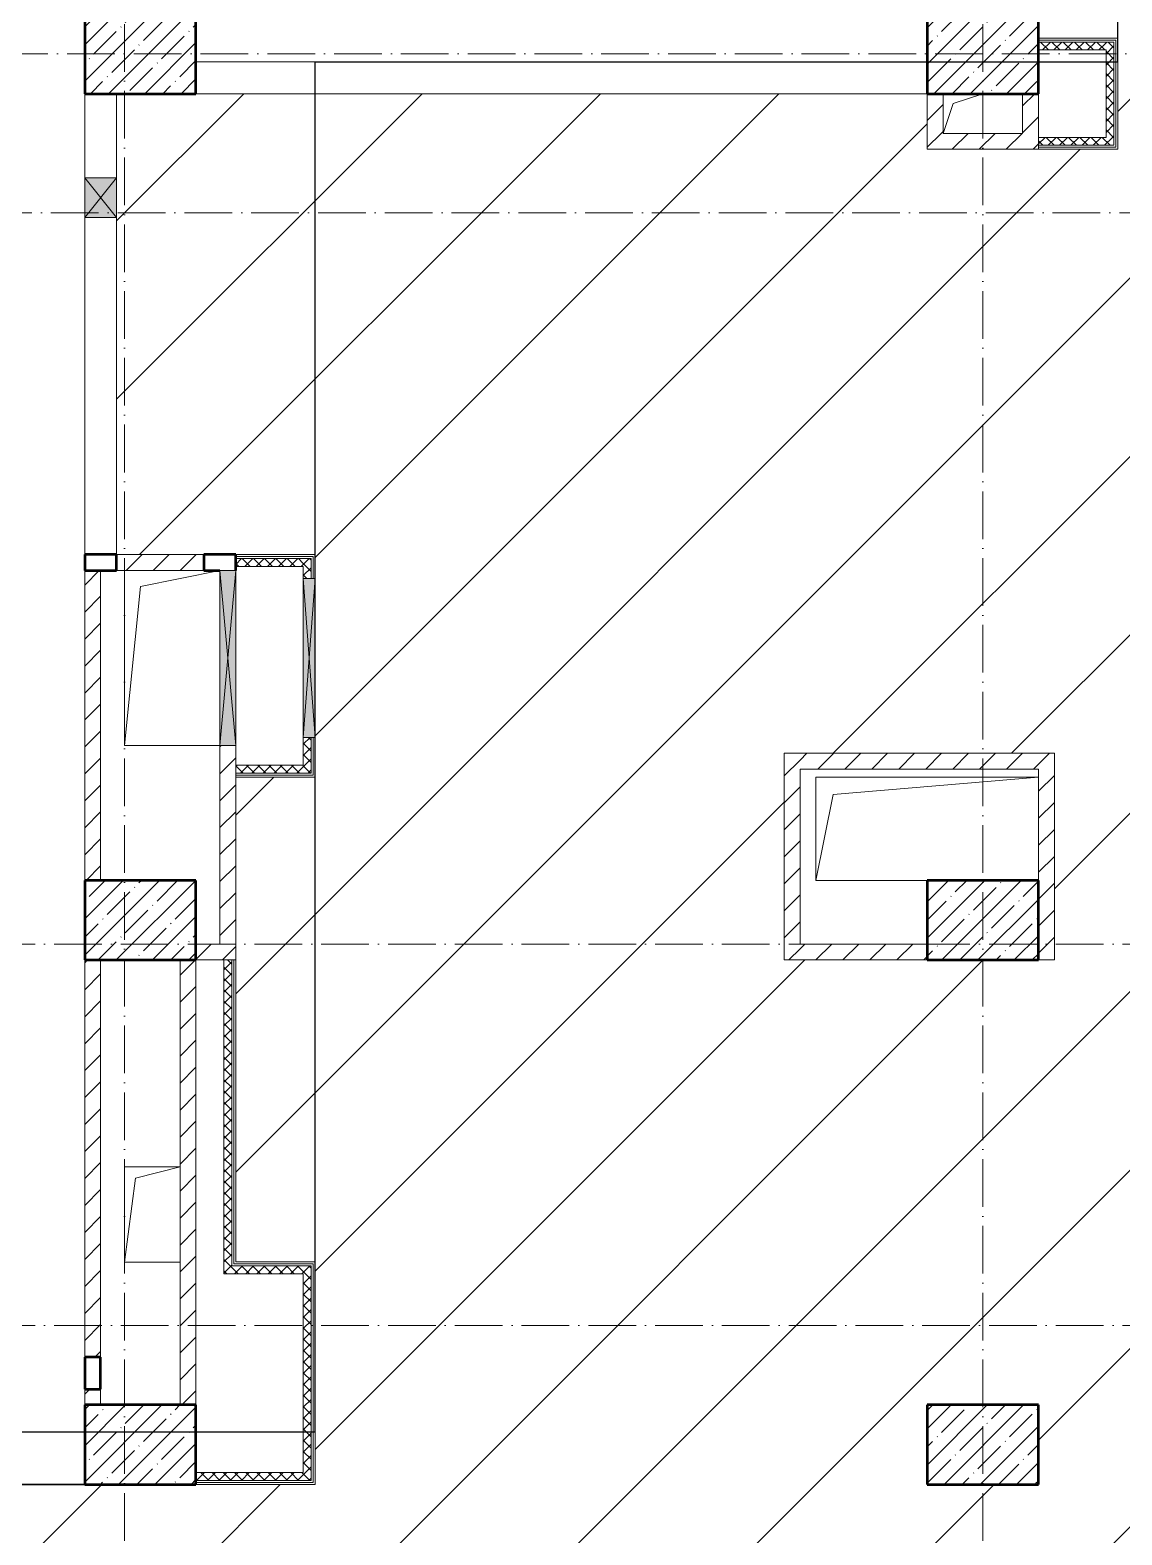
# Model space of a CAD drawing. Header units: millimetres. Extents: x 35697 to 388678, y -91946 to 171347.
# Drawn here: x 360927 to 367796, y -20600 to -11132 of the extents above; entities that cross this region are included whole.
import ezdxf

# ---------------------------------------------------------------- set-up
doc = ezdxf.new("R2010")
doc.units = ezdxf.units.MM
doc.linetypes.add('50_200_ШТРИХ_1Т_ш5_п1_п1_', pattern=[700, 500, -100, 0, -100])
for name, color, linetype, lineweight in [('2.1) ПГП окна 2.8 м', 5, 'Continuous', 30), ('A-DETL-GENF-OTLN', 7, 'Continuous', 9), ('A-FLOR-____-OTLN', 7, 'Continuous', 9), ('A-GENM-____-OTLN', 7, 'Continuous', 9), ('A-GLAZ-____-OTLN', 7, 'Continuous', 9), ('A-WALL-____-MCUT', 7, 'Continuous', 13), ('A-WALL-____-MCUT-1', 7, 'Continuous', 9), ('A-WALL-____-PATT-1', 7, 'Continuous', 9), ('A-WALL-FNSH-MCUT-1', 7, 'Continuous', 9), ('I-WALL-____-OTLN', 7, 'Continuous', 9), ('S-COLS-____-MCUT', 7, 'Continuous', 50), ('S-COLS-____-OTLN', 7, 'Continuous', 9), ('S-GRID-____-OTLN-1', 7, '50_200_ШТРИХ_1Т_ш5_п1_п1_', 9), ('стяжа', 7, 'Continuous', 30)]:
    doc.layers.add(name, color=color, linetype=linetype, lineweight=lineweight)
doc.layers.add('A-WALL-____-PATT-3', color=9, linetype='Continuous', lineweight=9, true_color=0x808080)
pattern_1 = [(45, (283770.71, -86863.46), (-84.85281, 84.85281), [])]
pattern_2 = [(45, (283770.707, -86863.456), (-35.35534, 35.35534), []), (135, (283770.707, -86863.456), (-35.35534, -35.35534), [])]

# ---------------------------------------------------------------- blocks, each defined once
blk = doc.blocks.new('BSC_Колонна _Прямоугольная - 500х700-V128-АР1_План отверстий 3 этажа в осях 1-64_Ю-ЯЯ')
at = {"layer": 'S-COLS-____-OTLN'}
h = blk.add_hatch(dxfattribs=at)
h.set_pattern_fill('FP_133', color=256, style=0, pattern_type=2)
h.set_pattern_definition([(315, (-66831.04, 77850), (114.04925, 114.04925), []), (315, (-66831.04, 77735.95), (114.04925, 114.04925), [201.613, -40.323, 3.353, -36.97])])
h.paths.add_polyline_path([(-250, -350), (250, -350), (250, 350), (-250, 350), (-250, 95.6)], flags=0)
at = {"layer": 'S-COLS-____-MCUT'}
for p, q in [((250, 350), (-250, 350)), ((-250, 350), (-250, -350)), ((250, -350), (250, 350)), ((-250, -350), (250, -350))]:
    blk.add_line(p, q, dxfattribs=at)
blk = doc.blocks.new('BSC_Колонна _Прямоугольная - 500х700-V129-АР1_План отверстий 3 этажа в осях 1-64_Ю-ЯЯ')
at = {"layer": 'S-COLS-____-OTLN'}
h = blk.add_hatch(dxfattribs=at)
h.set_pattern_fill('FP_134', color=256, style=0, pattern_type=2)
h.set_pattern_definition([(315, (-66831.04, 83150), (114.04925, 114.04925), []), (315, (-66831.04, 83035.95), (114.04925, 114.04925), [201.613, -40.323, 3.353, -36.97])])
h.paths.add_polyline_path([(-250, -350), (250, -350), (250, 350), (-250, 350)], flags=0)
at = {"layer": 'S-COLS-____-MCUT'}
for p, q in [((250, 350), (-250, 350)), ((-250, 350), (-250, -350)), ((250, -350), (250, 350)), ((-250, -350), (250, -350))]:
    blk.add_line(p, q, dxfattribs=at)
blk = doc.blocks.new('BSC_Колонна _Прямоугольная - 500х700-V131-АР1_План отверстий 3 этажа в осях 1-64_Ю-ЯЯ')
at = {"layer": 'S-COLS-____-OTLN'}
h = blk.add_hatch(dxfattribs=at)
h.set_pattern_fill('FP_136', color=256, style=0, pattern_type=2)
h.set_pattern_definition([(315, (-70131.04, 77850), (114.04925, 114.04925), []), (315, (-70131.04, 77735.95), (114.04925, 114.04925), [201.613, -40.323, 3.353, -36.97])])
h.paths.add_polyline_path([(-250, -350), (250, -350), (250, 350), (-250, 350), (-250, 95.6)], flags=0)
at = {"layer": 'S-COLS-____-MCUT'}
for p, q in [((250, 350), (-250, 350)), ((-250, 350), (-250, -350)), ((250, -350), (250, 350)), ((-250, -350), (250, -350))]:
    blk.add_line(p, q, dxfattribs=at)
blk = doc.blocks.new('BSC_Колонна _Прямоугольная - 500х700-V132-АР1_План отверстий 3 этажа в осях 1-64_Ю-ЯЯ')
at = {"layer": 'S-COLS-____-OTLN'}
h = blk.add_hatch(dxfattribs=at)
h.set_pattern_fill('FP_137', color=256, style=0, pattern_type=2)
h.set_pattern_definition([(315, (-70131.04, 83150), (114.04925, 114.04925), []), (315, (-70131.04, 83035.95), (114.04925, 114.04925), [201.613, -40.323, 3.353, -36.97])])
h.paths.add_polyline_path([(-250, -350), (250, -350), (250, 350), (-250, 350)], flags=0)
at = {"layer": 'S-COLS-____-MCUT'}
for p, q in [((250, 350), (-250, 350)), ((-250, 350), (-250, -350)), ((250, -350), (250, 350)), ((-250, -350), (250, -350))]:
    blk.add_line(p, q, dxfattribs=at)
blk = doc.blocks.new('BSC_Колонна _Прямоугольная - 500х700-V134-АР1_План отверстий 3 этажа в осях 1-64_Ю-ЯЯ')
at = {"layer": 'S-COLS-____-OTLN'}
h = blk.add_hatch(dxfattribs=at)
h.set_pattern_fill('FP_139', color=256, style=0, pattern_type=2)
h.set_pattern_definition([(315, (-75581.04, 77850), (114.04925, 114.04925), []), (315, (-75581.04, 77735.95), (114.04925, 114.04925), [201.613, -40.323, 3.353, -36.97])])
h.paths.add_polyline_path([(-250, 350), (-250, -350), (250, -350), (250, 350)], flags=0)
at = {"layer": 'S-COLS-____-MCUT'}
for p, q in [((250, 350), (-250, 350)), ((-250, 350), (-250, -350)), ((250, -350), (250, 350)), ((-250, -350), (250, -350))]:
    blk.add_line(p, q, dxfattribs=at)
blk = doc.blocks.new('BSC_Колонна _Прямоугольная - 500х700-V135-АР1_План отверстий 3 этажа в осях 1-64_Ю-ЯЯ')
at = {"layer": 'S-COLS-____-OTLN'}
h = blk.add_hatch(dxfattribs=at)
h.set_pattern_fill('FP_140', color=256, style=0, pattern_type=2)
h.set_pattern_definition([(315, (-75581.04, 83150), (114.04925, 114.04925), []), (315, (-75581.04, 83035.95), (114.04925, 114.04925), [201.613, -40.323, 3.353, -36.97])])
h.paths.add_polyline_path([(-250, 350), (-250, -350), (250, -350), (250, 350)], flags=0)
at = {"layer": 'S-COLS-____-MCUT'}
for p, q in [((250, 350), (-250, 350)), ((-250, 350), (-250, -350)), ((250, -350), (250, 350)), ((-250, -350), (250, -350))]:
    blk.add_line(p, q, dxfattribs=at)
blk = doc.blocks.new('AR_Отверстие прямоугольное _в плите_ - AR_Отверстие прямоугольное _в плите_-30552533-АР1_План отверстий 3 этажа в осях 1-64_Ю-ЯЯ')
at = {"layer": 'A-GENM-____-OTLN'}
for p, q in [((175, 300), (-175, 300)), ((-175, 300), (-175, -300)), ((-105, 230), (175, 300)), ((-175, -300), (-105, 230)), ((-175, -300), (175, -300))]:
    blk.add_line(p, q, dxfattribs=at)
blk = doc.blocks.new('AR_Отверстие прямоугольное _в плите_ - AR_Отверстие прямоугольное _в плите_-30552713-АР1_План отверстий 3 этажа в осях 1-64_Ю-ЯЯ')
at = {"layer": 'A-GENM-____-OTLN'}
for p, q in [((-300, 550), (-300, -550)), ((-200, 450), (300, 550)), ((-300, -550), (-200, 450)), ((-300, -550), (300, -550))]:
    blk.add_line(p, q, dxfattribs=at)
blk = doc.blocks.new('AR_Отверстие прямоугольное _в плите_ - AR_Отверстие прямоугольное _в плите_-V190-АР1_План отверстий 3 этажа в осях 1-64_Ю-ЯЯ')
at = {"layer": 'A-GENM-____-OTLN'}
for p, q in [((-62.5, 62.5), (125, 125)), ((125, -125), (125, 125)), ((-125, -125), (-62.5, 62.5))]:
    blk.add_line(p, q, dxfattribs=at)
blk = doc.blocks.new('AR_Отверстие прямоугольное _в плите_ - AR_Отверстие прямоугольное _в плите_-30552735-АР1_План отверстий 3 этажа в осях 1-64_Ю-ЯЯ')
at = {"layer": 'A-GENM-____-OTLN'}
for p, q in [((700, 325), (-700, 325)), ((-700, 325), (-700, -325)), ((-591.7, 216.7), (700, 325)), ((-700, -325), (-591.7, 216.7)), ((-700, -325), (0, -325))]:
    blk.add_line(p, q, dxfattribs=at)
blk = doc.blocks.new('BSC_Колонна _Прямоугольная1 - 200х100 _металл_-35191367-АР1_План отверстий 3 этажа в осях 1-64_Ю-ЯЯ')
at = {"layer": 'S-COLS-____-MCUT'}
for p, q in [((100, 50), (-100, 50)), ((-100, 50), (-100, -50)), ((100, -50), (100, 50)), ((-100, -50), (100, -50))]:
    blk.add_line(p, q, dxfattribs=at)
blk = doc.blocks.new('AR_Отверстие прямоугольное _в стене__БезПР - AR_Отверстие прямоугольное _в стене__БезПР-36392898-АР1_План отверстий 3 этажа в осях 1-64_Ю-ЯЯ')
at = {"layer": 'A-GLAZ-____-OTLN'}
blk.add_hatch(color=256, dxfattribs=at).paths.add_polyline_path([(125, 100), (-125, 100), (-125, -100), (125, -100)], flags=0)
at = {"layer": 'A-DETL-GENF-OTLN'}
for p, q in [((-125, -100), (-125, 100)), ((-125, 100), (125, 100)), ((125, 100), (-125, -100)), ((-125, 100), (125, -100)), ((125, 100), (-125, 100)), ((-125, 100), (-125, -100)), ((125, 100), (125, -100)), ((125, -100), (125, 100)), ((125, -100), (-125, -100)), ((-125, -100), (125, -100))]:
    blk.add_line(p, q, dxfattribs=at)
blk = doc.blocks.new('AR_Отверстие прямоугольное _в стене_ - AR_Отверстие прямоугольное _в стене__ОВ-36939483-АР1_План отверстий 3 этажа в осях 1-64_Ю-ЯЯ')
at = {"layer": 'A-GLAZ-____-OTLN'}
blk.add_hatch(color=256, dxfattribs=at).paths.add_polyline_path([(550, -50), (550, 50), (-550, 50), (-550, -50), (27.2, -50)], flags=0)
at = {"layer": 'A-DETL-GENF-OTLN'}
for p, q in [((-550, -50), (-550, 50)), ((-550, 50), (550, 50)), ((550, 50), (-550, -50)), ((-550, 50), (550, -50)), ((550, 50), (-550, 50)), ((-550, 50), (-550, -50)), ((550, 50), (550, -50)), ((550, -50), (550, 50)), ((550, -50), (-550, -50)), ((-550, -50), (550, -50))]:
    blk.add_line(p, q, dxfattribs=at)
blk = doc.blocks.new('AR_Отверстие прямоугольное _в стене__БезПР - AR_Отверстие прямоугольное _в стене__БезПР-36899796-АР1_План отверстий 3 этажа в осях 1-64_Ю-ЯЯ')
at = {"layer": 'A-GLAZ-____-OTLN'}
blk.add_hatch(color=256, dxfattribs=at).paths.add_polyline_path([(-500, -37.5), (500, -37.5), (500, 37.5), (-500, 37.5)], flags=0)
at = {"layer": 'A-DETL-GENF-OTLN'}
for p, q in [((-500, -37.5), (-500, 37.5)), ((-500, 37.5), (500, 37.5)), ((500, 37.5), (-500, -37.5)), ((-500, 37.5), (500, -37.5)), ((500, 37.5), (-500, 37.5)), ((-500, 37.5), (-500, -37.5)), ((500, 37.5), (500, -37.5)), ((500, -37.5), (500, 37.5)), ((500, -37.5), (-500, -37.5)), ((-500, -37.5), (500, -37.5))]:
    blk.add_line(p, q, dxfattribs=at)
at = {"layer": 'A-GLAZ-____-OTLN'}
blk.add_line((500, 37.5), (-500, 37.5), dxfattribs=at)
blk = doc.blocks.new('BSC_Колонна _Прямоугольная1 - 200х100 _металл_-V214-АР1_План отверстий 3 этажа в осях 1-64_Ю-ЯЯ')
at = {"layer": 'S-COLS-____-MCUT'}
for p, q in [((100, 50), (-100, 50)), ((-100, 50), (-100, -50)), ((100, -50), (100, 50)), ((-100, -50), (0, -50))]:
    blk.add_line(p, q, dxfattribs=at)
blk = doc.blocks.new('3эт')
at = {"layer": 'S-GRID-____-OTLN-1', "color": 251, "ltscale": 0.6, "true_color": 0x636466}
for p, q in [((361520.7, 4029.4), (361520.7, -46882.4)), ((366920.7, 4029.4), (366920.7, -46882.4)), ((333012.7, -11282.4), (387845.1, -11282.4)), ((318208.2, -12282.4), (387845.1, -12282.4)), ((387845.1, -16882.4), (333012.7, -16882.4)), ((387845.1, -19282.4), (279101.9, -19282.4))]:
    blk.add_line(p, q, dxfattribs=at)

msp = doc.modelspace()

# ---------------------------------------------------------------- hatches: boundary and pattern name
at = {"layer": '2.1) ПГП окна 2.8 м'}
h = msp.add_hatch(dxfattribs=at)
h.set_pattern_fill('ANSI31', color=5, scale=250)
h.paths.add_polyline_path([(376020.7, -1432.4), (367770.7, -1432.4), (367545.6, -1532.8), (372795.6, -1532.8), (375118.1, -1432.8), (373020.7, -1432.8), (373660, -1588.9), (376020.7, -1694.9)], flags=17)
h.paths.add_polyline_path([(375220.7, -13632.4), (377020.7, -13632.4), (377020.7, -13132.4), (377720.7, -13132.4), (377720.7, -7782.4), (377020.7, -7782.4), (377020.7, -7282.4), (377720.7, -7282.4), (377720.7, -6032.4), (376220.7, -6032.4), (376020.7, -6032.4), (376020.7, -5932.4), (376020.7, -4632.4), (376020.7, -4432.4), (376020.7, -3707.4), (376014.7, -3707.4), (376014.7, -3632.4), (376014.7, -3626.4), (376014.7, -3557.4), (376020.7, -2032.4), (376014.7, -2032.4), (376014.7, -1957.4), (376020.7, -1432.4), (375595.7, -1432.4), (375595.7, -1438.4), (375520.7, -1438.4), (375520.7, -1432.4), (373020.7, -1432.4), (373020.7, -1682.4), (372520.7, -1682.4), (372520.7, -1432.4), (370720.7, -1432.4), (370720.7, -1438.4), (370645.7, -1438.4), (370270.6, -1436.1), (370270.6, -1532.8), (370070.6, -1532.8), (370070.6, -1432.4), (369670.7, -1432.4), (369670.7, -1438.4), (369595.7, -1438.4), (367795.7, -1432.4), (367795.7, -1438.4), (367720.7, -1438.4), (367370.7, -1434.6), (367370.7, -1532.4), (367170.7, -1532.4), (367170.7, -1682.4), (367170.7, -2007.4), (367176.7, -2007.4), (367176.7, -2082.4), (367171, -3707.4), (367176.7, -3707.4), (367176.7, -3776.4), (367176.7, -3782.4), (367176.7, -3857.4), (367172.5, -4432.4), (367770.7, -4432.4), (367770.7, -5132.4), (367770.7, -7782.4), (367770.7, -8482.4), (367270.7, -8482.4), (367270.7, -8682.4), (367270.7, -9182.4), (367270.7, -11032.4), (367270.7, -11182.4), (367770.7, -11182.4), (367770.7, -11882.4), (366570.7, -11882.4), (366570.7, -11532.4), (361970.7, -11532.4), (361470.7, -11532.4), (361470.7, -12062.4), (361470.7, -12312.4), (361470.7, -14432.4), (362020.7, -14432.4), (362220.7, -14432.4), (362720.7, -14432.4), (362720.7, -14582.4), (362720.7, -15582.4), (362720.7, -15832.4), (362220.7, -15832.4), (362220.7, -16982.4), (362220.7, -18882.4), (362720.7, -18882.4), (362720.7, -20282.4), (361970.7, -20282.4), (361270.7, -20282.4), (358780.7, -20282.4), (358476.4, -20282.4), (358470.8, -22442.4), (358520.7, -22442.4), (358520.7, -22382.4), (358780.7, -22382.4), (358780.7, -23482.4), (360020.7, -23482.4), (360020.7, -22682.4), (362120.7, -22682.4), (362170.7, -22682.4), (364220.7, -22682.4), (364270.7, -22682.4), (365995.7, -22682.4), (367245.7, -22682.4), (367295.7, -22682.4), (369540.7, -22682.4), (369540.7, -23482.4), (369540.7, -23682.4), (369540.7, -26232.4), (369540.7, -26282.4), (369540.7, -28882.4), (369540.7, -28932.4), (369540.7, -31482.4), (369620.7, -31482.4), (369620.7, -31482.4), (371919.3, -31482.4), (372519.3, -31482.4), (372519.3, -31682.4), (372520.7, -31682.4), (373020.7, -31682.4), (373020.7, -31482.4), (377020.7, -31482.4), (377020.7, -31182.4), (377720.7, -31182.4), (377720.7, -25732.4), (377020.7, -25732.4), (377020.7, -25232.4), (377720.7, -25232.4), (377720.7, -22732.4), (377020.7, -22732.4), (377020.7, -22232.4), (375220.7, -22232.4)])
h.paths.add_polyline_path([(367370.7, -16982.4), (367270.7, -16982.4), (366570.7, -16982.4), (365670.7, -16982.4), (365670.7, -15682.4), (367370.7, -15682.4)], flags=16)
h.paths.add_polyline_path([(367270.7, -16482.4), (366570.7, -16482.4), (366570.7, -16882.4), (365770.7, -16882.4), (365770.7, -15782.4), (367270.7, -15782.4)], flags=0)
h.paths.add_polyline_path([(365870.7, -16482.4), (365870.7, -15832.4), (367270.7, -15832.4), (365979, -15940.7)], flags=0)
h.paths.add_polyline_path([(367270.7, -19782.4), (367270.7, -20282.4), (366570.7, -20282.4), (366570.7, -19782.4)], flags=16)
h.paths.add_polyline_path([(371420.7, -16982.4), (371420.7, -15682.4), (373120.7, -15682.4), (373120.7, -16982.4), (373020.7, -16982.4), (372320.7, -16982.4)], flags=16)
h.paths.add_polyline_path([(371520.7, -16882.4), (372320.7, -16882.4), (372320.7, -16482.8), (371520.7, -16482.8)], flags=0)
h.paths.add_polyline_path([(373020.7, -15782.8), (373020.7, -15782.4), (371520.7, -15782.4), (371520.7, -15782.8)], flags=0)
h.paths.add_polyline_path([(372220.7, -19282.4), (373020.7, -19282.4), (373020.7, -19782.4), (373020.7, -20282.4), (372320.7, -20282.4), (372220.7, -20282.4)], flags=16)
h.paths.add_polyline_path([(372320.7, -19382.4), (372920.7, -19382.4), (372920.7, -19782.4), (372320.7, -19782.4)], flags=0)
h.paths.add_polyline_path([(372320.7, -12782.4), (372320.7, -12597.4), (372320.7, -12447.4), (372320.7, -11532.4), (372320.7, -11032.4), (373020.7, -11032.4), (373020.7, -11532.4), (373020.7, -12447.4), (373020.7, -12597.4), (373020.7, -12782.4)], flags=16)
h.paths.add_polyline_path([(372420.7, -12682.4), (372420.7, -12597.4), (372320.7, -12597.4), (372320.7, -12447.4), (372420.7, -12447.4), (372420.7, -12382.4), (372920.7, -12382.4), (372920.7, -12447.4), (373020.7, -12447.4), (373020.7, -12597.4), (372920.7, -12597.4), (372920.7, -12682.4)], flags=0)
h.paths.add_polyline_path([(372449, -12597.4), (372320.7, -12597.4), (372370.7, -12522.4), (372320.7, -12447.4), (372420.7, -12447.4), (372420.7, -12482.4), (372920.7, -12482.4), (372920.7, -12447.4), (373020.7, -12447.4), (372970.7, -12522.4), (373020.7, -12597.4), (372920.7, -12597.4), (372920.7, -12482.4), (372470.7, -12532.4)], flags=0)
h.paths.add_polyline_path([(372420.7, -12282.4), (372420.7, -11532.4), (372920.7, -11532.4), (372920.7, -12282.4)], flags=0)
h.paths.add_polyline_path([(372320.7, -23482.4), (373020.7, -23482.4), (373020.7, -23982.4), (372320.7, -23982.4)], flags=16)
h.paths.add_polyline_path([(372320.7, -9182.4), (372320.7, -8682.4), (372320.7, -8332.4), (373020.7, -8332.4), (373020.7, -8432.4), (373020.7, -8682.4), (373020.7, -9182.4)], flags=16)
h.paths.add_polyline_path([(372420.7, -8682.4), (372420.7, -8432.4), (372920.7, -8432.4), (373020.7, -8432.4), (373020.7, -8682.4), (372920.7, -8682.4)], flags=0)
h.paths.add_polyline_path([(372920.7, -8432.4), (373020.7, -8432.4), (372970.7, -8557.4), (373020.7, -8682.4), (372920.7, -8682.4)], flags=0)
h.paths.add_polyline_path([(372320.7, -26982.4), (373020.7, -26982.4), (373020.7, -27482.4), (372320.7, -27482.4)], flags=16)
h.paths.add_polyline_path([(372320.7, -5182.4), (372320.7, -4682.4), (372320.7, -4232.4), (373020.7, -4232.4), (373020.7, -4682.4), (373020.7, -5182.4)], flags=16)
h.paths.add_polyline_path([(372420.7, -4682.4), (372420.7, -4332.4), (372920.7, -4332.4), (372920.7, -4682.4)], flags=0)
h.paths.add_polyline_path([(368660.4, -14781.4), (370230.2, -14781.4), (370230.2, -13581.4), (368660.4, -13581.4)], flags=16)
at = {"layer": 'A-WALL-____-PATT-1'}
h = msp.add_hatch(dxfattribs=at)
h.set_pattern_fill('FP_7', color=256, style=0, pattern_type=2)
h.set_pattern_definition(pattern_1)
h.paths.add_polyline_path([(366670.7, -11782.4), (366670.7, -11532.4), (366570.7, -11532.4), (366570.7, -11782.4)], flags=0)
h = msp.add_hatch(dxfattribs=at)
h.set_pattern_fill('FP_7', color=256, style=0, pattern_type=2)
h.set_pattern_definition(pattern_1)
h.paths.add_polyline_path([(367270.7, -11782.4), (367270.7, -11532.4), (367170.7, -11532.4), (367170.7, -11782.4)], flags=0)
h = msp.add_hatch(dxfattribs=at)
h.set_pattern_fill('FP_7', color=256, style=0, pattern_type=2)
h.set_pattern_definition(pattern_1)
h.paths.add_polyline_path([(366570.7, -11882.4), (367270.7, -11882.4), (367270.7, -11782.4), (366570.7, -11782.4)], flags=0)
h = msp.add_hatch(dxfattribs=at)
h.set_pattern_fill('FP_7', color=256, style=0, pattern_type=2)
h.set_pattern_definition(pattern_1)
h.paths.add_polyline_path([(361525.1, -14532.4), (362020.7, -14532.4), (362020.7, -14432.4), (361470.7, -14432.4), (361470.7, -14532.4)], flags=0)
h = msp.add_hatch(dxfattribs=at)
h.set_pattern_fill('FP_7', color=256, style=0, pattern_type=2)
h.set_pattern_definition(pattern_1)
h.paths.add_polyline_path([(361370.7, -16482.4), (361370.7, -14532.4), (361270.7, -14532.4), (361270.7, -16482.4)], flags=0)
h = msp.add_hatch(dxfattribs=at)
h.set_pattern_fill('FP_7', color=256, style=0, pattern_type=2)
h.set_pattern_definition(pattern_1)
h.paths.add_polyline_path([(362120.7, -16882.4), (362220.7, -16882.4), (362220.7, -15632.4), (362120.7, -15632.4), (362120.7, -16724.1)], flags=0)
h = msp.add_hatch(dxfattribs=at)
h.set_pattern_fill('FP_7', color=256, style=0, pattern_type=2)
h.set_pattern_definition(pattern_1)
h.paths.add_polyline_path([(365670.7, -16982.4), (365770.7, -16982.4), (365770.7, -15682.4), (365670.7, -15682.4)], flags=0)
h = msp.add_hatch(dxfattribs=at)
h.set_pattern_fill('FP_7', color=256, style=0, pattern_type=2)
h.set_pattern_definition(pattern_1)
h.paths.add_polyline_path([(367270.7, -15782.4), (367370.7, -15782.4), (367370.7, -15682.4), (365770.7, -15682.4), (365770.7, -15782.4)], flags=0)
h = msp.add_hatch(dxfattribs=at)
h.set_pattern_fill('FP_7', color=256, style=0, pattern_type=2)
h.set_pattern_definition(pattern_1)
h.paths.add_polyline_path([(367370.7, -16982.4), (367370.7, -15782.4), (367270.7, -15782.4), (367270.7, -16982.4)], flags=0)
h = msp.add_hatch(dxfattribs=at)
h.set_pattern_fill('FP_7', color=256, style=0, pattern_type=2)
h.set_pattern_definition(pattern_1)
h.paths.add_polyline_path([(361970.7, -16982.4), (362220.7, -16982.4), (362220.7, -16882.4), (361970.7, -16882.4)], flags=0)
h = msp.add_hatch(dxfattribs=at)
h.set_pattern_fill('FP_7', color=256, style=0, pattern_type=2)
h.set_pattern_definition(pattern_1)
h.paths.add_polyline_path([(366570.7, -16982.4), (366570.7, -16882.4), (365770.7, -16882.4), (365770.7, -16982.4)], flags=0)
h = msp.add_hatch(dxfattribs=at)
h.set_pattern_fill('FP_7', color=256, style=0, pattern_type=2)
h.set_pattern_definition(pattern_1)
h.paths.add_polyline_path([(361270.7, -19782.4), (361370.7, -19782.4), (361370.7, -19682.4), (361270.7, -19682.4)], flags=0)
h.paths.add_polyline_path([(361270.7, -19482.4), (361370.7, -19482.4), (361370.7, -16982.4), (361270.7, -16982.4)], flags=0)
h = msp.add_hatch(dxfattribs=at)
h.set_pattern_fill('FP_7', color=256, style=0, pattern_type=2)
h.set_pattern_definition(pattern_1)
h.paths.add_polyline_path([(361970.7, -19782.4), (361970.7, -16982.4), (361870.7, -16982.4), (361870.7, -19782.4)], flags=0)
at = {"layer": 'A-WALL-____-PATT-3'}
h = msp.add_hatch(dxfattribs=at)
h.set_pattern_fill('FP_10', color=256, style=0, pattern_type=2)
h.set_pattern_definition(pattern_2)
h.paths.add_polyline_path([(367695.7, -11807.4), (367745.7, -11807.4), (367745.7, -11207.4), (367695.7, -11207.4), (367695.7, -11257.4)], flags=0)
h.paths.add_polyline_path([(367695.7, -8457.4), (367745.7, -8457.4), (367745.7, -7807.4), (367695.7, -7807.4), (367695.7, -8407.4)], flags=0)
h.paths.add_polyline_path([(367695.7, -5107.4), (367745.7, -5107.4), (367745.7, -4457.4), (367695.7, -4457.4), (367695.7, -5057.4)], flags=0)
h = msp.add_hatch(dxfattribs=at)
h.set_pattern_fill('FP_10', color=256, style=0, pattern_type=2)
h.set_pattern_definition(pattern_2)
h.paths.add_polyline_path([(367695.7, -11257.4), (367695.7, -11207.4), (367270.7, -11207.4), (367270.7, -11257.4)], flags=0)
h = msp.add_hatch(dxfattribs=at)
h.set_pattern_fill('FP_10', color=256, style=0, pattern_type=2)
h.set_pattern_definition(pattern_2)
h.paths.add_polyline_path([(367745.7, -11857.4), (367745.7, -11807.4), (367270.7, -11807.4), (367270.7, -11857.4), (367711.2, -11857.4)], flags=0)
h = msp.add_hatch(dxfattribs=at)
h.set_pattern_fill('FP_10', color=256, style=0, pattern_type=2)
h.set_pattern_definition(pattern_2)
h.paths.add_polyline_path([(362220.7, -14507.4), (362645.7, -14507.4), (362645.7, -14457.4), (362220.7, -14457.4)], flags=0)
h = msp.add_hatch(dxfattribs=at)
h.set_pattern_fill('FP_10', color=256, style=0, pattern_type=2)
h.set_pattern_definition(pattern_2)
h.paths.add_polyline_path([(362695.7, -20207.4), (362695.7, -18907.4), (362645.7, -18907.4), (362645.7, -20207.4)], flags=0)
h.paths.add_polyline_path([(362645.7, -15807.4), (362695.7, -15807.4), (362695.7, -15582.4), (362645.7, -15582.4), (362645.7, -15757.4)], flags=0)
h.paths.add_polyline_path([(362690.9, -14582.4), (362695.7, -14582.4), (362695.7, -14457.4), (362645.7, -14457.4), (362645.7, -14582.4)], flags=0)
h = msp.add_hatch(dxfattribs=at)
h.set_pattern_fill('FP_10', color=256, style=0, pattern_type=2)
h.set_pattern_definition(pattern_2)
h.paths.add_polyline_path([(362645.7, -15807.4), (362645.7, -15757.4), (362220.7, -15757.4), (362220.7, -15807.4)], flags=0)
h = msp.add_hatch(dxfattribs=at)
h.set_pattern_fill('FP_10', color=256, style=0, pattern_type=2)
h.set_pattern_definition(pattern_2)
h.paths.add_polyline_path([(362145.7, -18907.4), (362195.7, -18907.4), (362195.7, -16982.4), (362145.7, -16982.4), (362145.7, -18894.9)], flags=0)
h = msp.add_hatch(dxfattribs=at)
h.set_pattern_fill('FP_10', color=256, style=0, pattern_type=2)
h.set_pattern_definition(pattern_2)
h.paths.add_polyline_path([(362645.7, -18957.4), (362645.7, -18907.4), (362145.7, -18907.4), (362145.7, -18957.4)], flags=0)
h = msp.add_hatch(dxfattribs=at)
h.set_pattern_fill('FP_10', color=256, style=0, pattern_type=2)
h.set_pattern_definition(pattern_2)
h.paths.add_polyline_path([(362695.7, -20257.4), (362695.7, -20207.4), (361970.7, -20207.4), (361970.7, -20257.4)], flags=0)

# ---------------------------------------------------------------- linework, layer by layer
for points in [[(358770.7, -23682.4), (358780.7, -19952.4), (362720.7, -19952.4), (362720.7, -11332.4), (367770.7, -11332.4), (367770.7, -1532.4), (376226.7, -1532.4), (377020.7, -31482.4), (369544.7, -31682.4), (369440.7, -23482.4)], [(358780.7, -20282.4), (361270.7, -20282.4), (361270.7, -20282.4), (358780.7, -20282.4)]]:
    msp.add_lwpolyline(points, close=True)
at = {"layer": 'A-FLOR-____-OTLN'}
for p, q in [((366920.7, -11532.4), (366920.7, -11782.4)), ((361520.7, -15632.4), (361520.7, -14532.4)), ((362120.7, -15632.4), (361520.7, -15632.4)), ((365870.7, -15832.4), (367270.7, -15832.4)), ((365870.7, -16482.4), (365870.7, -15832.4)), ((366570.7, -16482.4), (365870.7, -16482.4)), ((361520.7, -18284.8), (361870.7, -18284.8)), ((361520.7, -18884.8), (361520.7, -18284.8)), ((361870.7, -18884.8), (361520.7, -18884.8))]:
    msp.add_line(p, q, dxfattribs=at)
at = {"layer": 'A-WALL-____-MCUT'}
for p, q in [((367745.7, -11207.4), (367270.7, -11207.4)), ((367270.7, -11257.4), (367695.7, -11257.4)), ((367695.7, -11257.4), (367695.7, -11807.4)), ((367745.7, -11207.4), (367745.7, -11857.4)), ((367695.7, -11807.4), (367270.7, -11807.4)), ((367270.7, -11807.4), (367270.7, -11857.4)), ((367745.7, -11857.4), (367270.7, -11857.4)), ((362220.7, -14457.4), (362695.7, -14457.4)), ((362695.7, -14457.4), (362695.7, -14582.4)), ((362220.7, -14507.4), (362645.7, -14507.4)), ((362645.7, -14507.4), (362645.7, -14582.4)), ((362645.7, -15582.4), (362645.7, -15757.4)), ((362695.7, -15582.4), (362695.7, -15807.4)), ((362645.7, -15757.4), (362220.7, -15757.4)), ((362220.7, -15757.4), (362220.7, -15807.4)), ((362695.7, -15807.4), (362220.7, -15807.4)), ((362195.7, -16982.4), (362145.7, -16982.4)), ((362145.7, -16982.4), (362145.7, -18957.4)), ((362195.7, -16982.4), (362195.7, -18907.4)), ((362695.7, -18907.4), (362195.7, -18907.4)), ((362695.7, -18907.4), (362695.7, -20257.4)), ((362145.7, -18957.4), (362645.7, -18957.4)), ((362645.7, -18957.4), (362645.7, -20207.4)), ((362645.7, -20207.4), (361970.7, -20207.4)), ((362695.7, -20257.4), (361970.7, -20257.4))]:
    msp.add_line(p, q, dxfattribs=at)
at = {"layer": 'A-WALL-____-MCUT-1'}
for p, q in [((367758.2, -11194.9), (367270.7, -11194.9)), ((367758.2, -11194.9), (367758.2, -11869.9)), ((367758.2, -11869.9), (367270.7, -11869.9)), ((362220.7, -14444.9), (362708.2, -14444.9)), ((362708.2, -14444.9), (362708.2, -14582.4)), ((362708.2, -15582.4), (362708.2, -15819.9)), ((362708.2, -15819.9), (362220.7, -15819.9)), ((362208.2, -16982.4), (362208.2, -18894.9)), ((362708.2, -18894.9), (362208.2, -18894.9)), ((362708.2, -18894.9), (362708.2, -20269.9)), ((362708.2, -20269.9), (361970.7, -20269.9))]:
    msp.add_line(p, q, dxfattribs=at)
at = {"layer": 'A-WALL-FNSH-MCUT-1'}
for p, q in [((367770.7, -11182.4), (367270.7, -11182.4)), ((367770.7, -11882.4), (367770.7, -11182.4)), ((366570.7, -11532.4), (366570.7, -11882.4)), ((366670.7, -11782.4), (366670.7, -11532.4)), ((367170.7, -11532.4), (367170.7, -11782.4)), ((367270.7, -11807.4), (367270.7, -11532.4)), ((367170.7, -11782.4), (366670.7, -11782.4)), ((366570.7, -11882.4), (367770.7, -11882.4)), ((367270.7, -11857.4), (367270.7, -11882.4)), ((362020.7, -14432.4), (361470.7, -14432.4)), ((362720.7, -14432.4), (362220.7, -14432.4)), ((362720.7, -14582.4), (362720.7, -14432.4)), ((361270.7, -14532.4), (361270.7, -16482.4)), ((361370.7, -16482.4), (361370.7, -14532.4)), ((361470.7, -14532.4), (362020.7, -14532.4)), ((362720.7, -15832.4), (362720.7, -15582.4)), ((362120.7, -15632.4), (362120.7, -16882.4)), ((362220.7, -16982.4), (362220.7, -15632.4)), ((365670.7, -15682.4), (365670.7, -16982.4)), ((367370.7, -15682.4), (365670.7, -15682.4)), ((367370.7, -16982.4), (367370.7, -15682.4)), ((365770.7, -16882.4), (365770.7, -15782.4)), ((365770.7, -15782.4), (367270.7, -15782.4)), ((367270.7, -15782.4), (367270.7, -16482.4)), ((362220.7, -15832.4), (362720.7, -15832.4)), ((362120.7, -16882.4), (361970.7, -16882.4)), ((366570.7, -16882.4), (365770.7, -16882.4)), ((361270.7, -16982.4), (361270.7, -19482.4)), ((361370.7, -19482.4), (361370.7, -16982.4)), ((361870.7, -16982.4), (361870.7, -19782.4)), ((361970.7, -16982.4), (362220.7, -16982.4)), ((361970.7, -19782.4), (361970.7, -16982.4)), ((362220.7, -18882.4), (362220.7, -16982.4)), ((365670.7, -16982.4), (366570.7, -16982.4)), ((367270.7, -16982.4), (367370.7, -16982.4)), ((362720.7, -18882.4), (362220.7, -18882.4)), ((362720.7, -20282.4), (362720.7, -18882.4)), ((361270.7, -19682.4), (361270.7, -19782.4)), ((361370.7, -19782.4), (361370.7, -19682.4)), ((361970.7, -20282.4), (362720.7, -20282.4))]:
    msp.add_line(p, q, dxfattribs=at)
at = {"layer": 'I-WALL-____-OTLN'}
for p, q in [((361970.7, -11332.4), (366570.7, -11332.4)), ((361270.7, -12062.4), (361270.7, -11532.4)), ((361470.7, -11532.4), (361470.7, -12062.4)), ((366570.7, -11532.4), (361970.7, -11532.4)), ((361270.7, -14432.4), (361270.7, -12312.4)), ((361470.7, -12312.4), (361470.7, -14432.4))]:
    msp.add_line(p, q, dxfattribs=at)

# ---------------------------------------------------------------- block references
at = {"layer": 'A-GENM-____-OTLN'}
for name, p in [('AR_Отверстие прямоугольное _в плите_ - AR_Отверстие прямоугольное _в плите_-V190-АР1_План отверстий 3 этажа в осях 1-64_Ю-ЯЯ', (366795.7, -11657.4)), ('AR_Отверстие прямоугольное _в плите_ - AR_Отверстие прямоугольное _в плите_-30552713-АР1_План отверстий 3 этажа в осях 1-64_Ю-ЯЯ', (361820.7, -15082.4)), ('AR_Отверстие прямоугольное _в плите_ - AR_Отверстие прямоугольное _в плите_-30552735-АР1_План отверстий 3 этажа в осях 1-64_Ю-ЯЯ', (366570.7, -16157.4)), ('AR_Отверстие прямоугольное _в плите_ - AR_Отверстие прямоугольное _в плите_-30552533-АР1_План отверстий 3 этажа в осях 1-64_Ю-ЯЯ', (361695.7, -18584.8))]:
    msp.add_blockref(name, p, dxfattribs=at)
at = {"layer": 'A-GLAZ-____-OTLN'}
for name, p, rotation in [('AR_Отверстие прямоугольное _в стене__БезПР - AR_Отверстие прямоугольное _в стене__БезПР-36392898-АР1_План отверстий 3 этажа в осях 1-64_Ю-ЯЯ', (361370.7, -12187.4), 269.9999999999996), ('AR_Отверстие прямоугольное _в стене_ - AR_Отверстие прямоугольное _в стене__ОВ-36939483-АР1_План отверстий 3 этажа в осях 1-64_Ю-ЯЯ', (362170.7, -15082.4), 270), ('AR_Отверстие прямоугольное _в стене__БезПР - AR_Отверстие прямоугольное _в стене__БезПР-36899796-АР1_План отверстий 3 этажа в осях 1-64_Ю-ЯЯ', (362683.2, -15082.4), 89.99999999999984)]:
    msp.add_blockref(name, p, dxfattribs=dict(at, rotation=rotation))
at = {"layer": 'S-COLS-____-OTLN'}
for name, p, rotation in [('BSC_Колонна _Прямоугольная - 500х700-V134-АР1_План отверстий 3 этажа в осях 1-64_Ю-ЯЯ', (361620.7, -11282.4), 89.9999999999999), ('BSC_Колонна _Прямоугольная - 500х700-V135-АР1_План отверстий 3 этажа в осях 1-64_Ю-ЯЯ', (366920.7, -11282.4), 89.9999999999999), ('BSC_Колонна _Прямоугольная1 - 200х100 _металл_-35191367-АР1_План отверстий 3 этажа в осях 1-64_Ю-ЯЯ', (361370.7, -14482.4), 180), ('BSC_Колонна _Прямоугольная - 500х700-V131-АР1_План отверстий 3 этажа в осях 1-64_Ю-ЯЯ', (361620.7, -16732.4), 89.9999999999999), ('BSC_Колонна _Прямоугольная - 500х700-V132-АР1_План отверстий 3 этажа в осях 1-64_Ю-ЯЯ', (366920.7, -16732.4), 89.9999999999999), ('BSC_Колонна _Прямоугольная1 - 200х100 _металл_-35191367-АР1_План отверстий 3 этажа в осях 1-64_Ю-ЯЯ', (361320.7, -19582.4), 270.0000000000001), ('BSC_Колонна _Прямоугольная - 500х700-V128-АР1_План отверстий 3 этажа в осях 1-64_Ю-ЯЯ', (361620.7, -20032.4), 89.9999999999999), ('BSC_Колонна _Прямоугольная - 500х700-V129-АР1_План отверстий 3 этажа в осях 1-64_Ю-ЯЯ', (366920.7, -20032.4), 89.9999999999999)]:
    msp.add_blockref(name, p, dxfattribs=dict(at, rotation=rotation))
msp.add_blockref('BSC_Колонна _Прямоугольная1 - 200х100 _металл_-V214-АР1_План отверстий 3 этажа в осях 1-64_Ю-ЯЯ', (362120.7, -14482.4), dxfattribs=at)
at = {"layer": 'стяжа'}
msp.add_blockref('3эт', (0, 0), dxfattribs=at)

doc.saveas('drawing.dxf')
